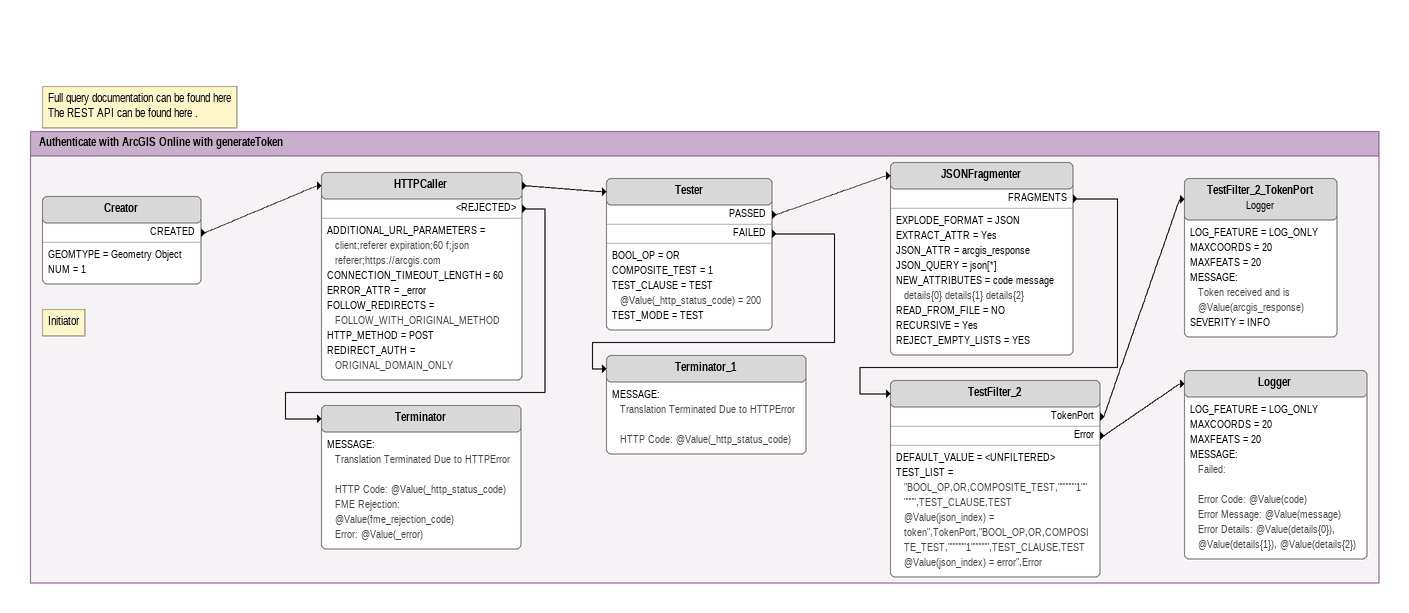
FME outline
Note: Full query documentation can be found here / The REST API can be found here .

Bookmark: Authenticate with ArcGIS Online with generateToken
Note: Initiator
Creator
    GEOMTYPE = Geometry Object
    NUM = 1
    CREATED -> HTTPCaller
HTTPCaller
    ADDITIONAL_URL_PARAMETERS = client;referer expiration;60 f;json referer;https://arcgis.com
    CONNECTION_TIMEOUT_LENGTH = 60
    ERROR_ATTR = _error
    FOLLOW_REDIRECTS = FOLLOW_WITH_ORIGINAL_METHOD
    HTTP_METHOD = POST
    REDIRECT_AUTH = ORIGINAL_DOMAIN_ONLY
    -> Tester
    <REJECTED> -> Terminator
Tester
    BOOL_OP = OR
    COMPOSITE_TEST = 1
    TEST_CLAUSE = TEST @Value(_http_status_code) = 200
    TEST_MODE = TEST
    PASSED -> JSONFragmenter
    FAILED -> Terminator_1
JSONFragmenter
    EXPLODE_FORMAT = JSON
    EXTRACT_ATTR = Yes
    JSON_ATTR = arcgis_response
    JSON_QUERY = json[*]
    NEW_ATTRIBUTES = code message details{0} details{1} details{2}
    READ_FROM_FILE = NO
    RECURSIVE = Yes
    REJECT_EMPTY_LISTS = YES
    FRAGMENTS -> TestFilter_2
TestFilter_2
    DEFAULT_VALUE = <UNFILTERED>
    TEST_LIST = "BOOL_OP,OR,COMPOSITE_TEST,""""""1"""""",TEST_CLAUSE,TEST @Value(json_index) = token",TokenPort,"BOOL_OP,OR,COMPOSITE_TEST,""""""1"""""",TEST_CLAUSE,TEST @Value(json_index) = error",Error
    TokenPort -> TestFilter_2_TokenPort
    Error -> Logger
TestFilter_2_TokenPort: Logger
    LOG_FEATURE = LOG_ONLY
    MAXCOORDS = 20
    MAXFEATS = 20
    MESSAGE:
      Token received and is
      @Value(arcgis_response)
    SEVERITY = INFO
Logger
    LOG_FEATURE = LOG_ONLY
    MAXCOORDS = 20
    MAXFEATS = 20
    MESSAGE:
      Failed:

      Error Code: @Value(code)
      Error Message: @Value(message)
      Error Details: @Value(details{0}), @Value(details{1}), @Value(details{2})
Terminator_1
    MESSAGE:
      Translation Terminated Due to HTTPError

      HTTP Code: @Value(_http_status_code)
Terminator
    MESSAGE:
      Translation Terminated Due to HTTPError

      HTTP Code: @Value(_http_status_code)
      FME Rejection: @Value(fme_rejection_code)
      Error: @Value(_error)
